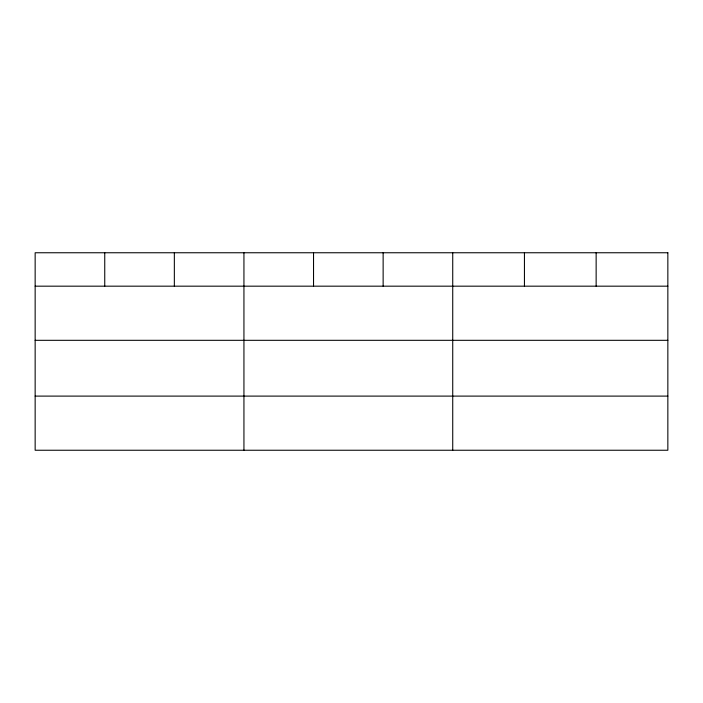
<?xml version="1.0" encoding="UTF-8"?>
<svg xmlns="http://www.w3.org/2000/svg" width="703" height="703" viewBox="0 0 703 703"><rect width="100%" height="100%" fill="white"/><g stroke="black" fill="none" stroke-linecap="round" stroke-linejoin="round"><path stroke-width="1.05" d="M35.15 286.174L667.85 286.174M35.15 340.314L667.85 340.314M35.15 396.105L667.85 396.105M596.144 252.755L596.144 286.174M524.438 252.755L524.438 286.174M452.732 252.755L452.732 450.245M383.135 252.755L383.135 286.174M313.538 252.755L313.538 286.174M243.941 252.755L243.941 450.245M174.344 252.755L174.344 286.174M104.747 252.755L104.747 286.174M667.85 252.755L35.15 252.755L35.15 450.245L667.85 450.245L667.85 252.755"/></g></svg>
